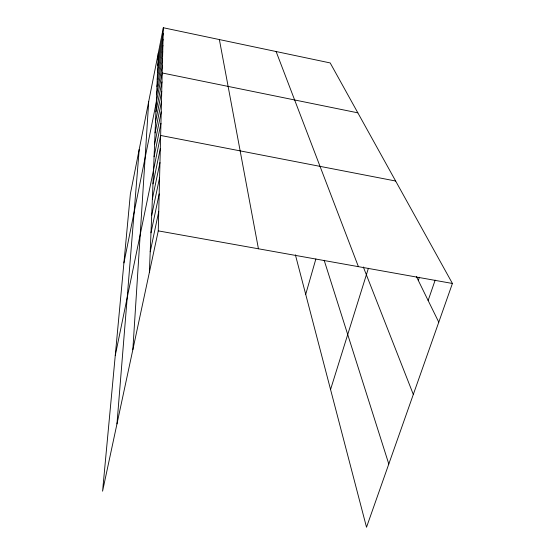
<?xml version="1.0" encoding="UTF-8"?>
<svg xmlns="http://www.w3.org/2000/svg" width="555" height="555" viewBox="0 0 555 555"><rect width="100%" height="100%" fill="white"/><g stroke="black" fill="none" stroke-linecap="round" stroke-linejoin="round"><path stroke-width="0.83" d="M163.33 27.75L130.356 194.021L102.578 491.182L158.258 230.873L163.33 27.75L330.19 62.937L452.422 283.466L366.515 527.25L295.392 254.828M149.371 272.422L158.293 53.134M132.839 349.719L148.705 101.503M116.966 423.923L139.215 149.364M158.05 59.239L163.191 33.355M157.786 65.608L163.045 39.218M157.516 72.275L162.893 45.343M157.231 79.247L162.733 51.768M156.933 86.559L162.559 58.497M156.621 94.225L162.386 65.559M123.918 262.931L162.199 72.976L357.85 112.838M155.906 111.895L161.977 81.849M155.49 122.093L161.748 91.263M155.046 132.922L161.498 101.274M154.581 144.446L161.227 111.93M154.082 156.739L160.943 123.3M115.267 355.484L160.645 135.462L395.639 181.02M152.972 183.927L160.319 148.504M152.361 199.023L159.965 162.518M151.702 215.271L159.59 177.614M150.988 232.809L159.181 193.931M150.211 251.797L158.744 211.628M305.708 294.344L315.864 258.991M330.558 389.527L368.409 268.252M418.31 280.462L419.4 277.229M428.141 300.505L435.162 280.102M158.258 230.873L452.422 283.466M416.416 276.598L438.769 322.198M363.317 266.983L413.315 394.445M276.106 51.532L358.405 266.657M324.169 260.295L388.798 464.015M219.378 39.572L258.436 248.786"/></g></svg>
